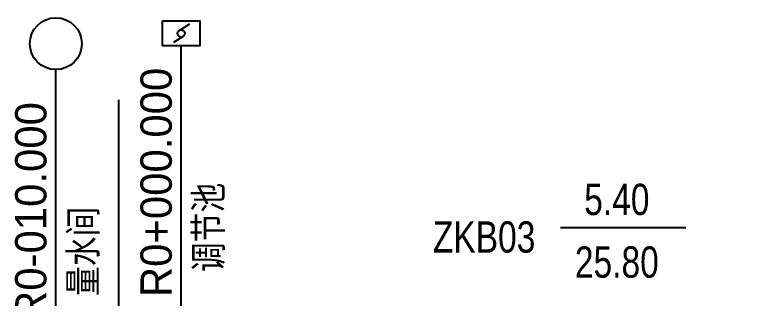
# Model space of a CAD drawing. Extents: x 525858 to 564773, y 2370984 to 2400075.
# Drawn here: x 550898.1 to 551014.7, y 2390936 to 2390981.3 of the extents above; entities that cross this region are included whole.
import ezdxf
from ezdxf.enums import TextEntityAlignment as Align

# ---------------------------------------------------------------- set-up
doc = ezdxf.new("R2010")
doc.units = 0
for name, color, linetype in [('地形剖面', 4, 'CONTINUOUS'), ('水工平面管线标注', 3, 'CONTINUOUS'), ('附属设施', 2, 'CONTINUOUS')]:
    doc.layers.add(name, color=color, linetype=linetype)
doc.styles.add('SIMP1', font='simp1.shx', dxfattribs={"width": 0.8, "bigfont": 'hz.shx'})

msp = doc.modelspace()

# ---------------------------------------------------------------- linework, layer by layer
at = {"layer": '地形剖面', "color": 55}
msp.add_line((550985.167874, 2390947.262316), (551005.167874, 2390947.262316), dxfattribs=at)
at = {"layer": '水工平面管线标注', "linetype": 'Continuous', "lineweight": -3}
msp.add_lwpolyline([(550914.671874, 2390967.662316), (550914.671874, 2390867.662316), (551014.671874, 2390867.662316)], dxfattribs=at)
at = {"layer": '附属设施', "linetype": 'Continuous', "lineweight": -3}
for p, q in [((550924.667793, 2390884.302316), (550924.667793, 2390976.282816)), ((550904.671393, 2390884.297998), (550904.671393, 2390972.475847))]:
    msp.add_line(p, q, dxfattribs=at)
at = {"layer": '附属设施', "linetype": 'Continuous', "lineweight": -3, "flags": 128}
msp.add_lwpolyline([(550904.671393, 2390972.475847, 0, 0, 0), (550904.671393, 2390978.190192, 1, 0, 0), (550904.671393, 2390980.763829, 0, 0, 0)], format="xyseb", dxfattribs=at)
at = {"layer": '附属设施', "linetype": 'Continuous', "lineweight": -3}
msp.add_lwpolyline([(550921.68409, 2390980.247672), (550927.651495, 2390980.247672), (550927.651495, 2390976.282816), (550921.68409, 2390976.282816)], close=True, dxfattribs=at)
for points in [[(550924.273816, 2390978.69899), (550926.02209, 2390979.814333)], [(550925.030092, 2390977.804708), (550923.452726, 2390976.794421)]]:
    msp.add_lwpolyline(points, dxfattribs=at)
for centre, radius in [((550904.671393, 2390976.619838), 4.143991), ((550924.667793, 2390978.265244), 0.585964)]:
    msp.add_circle(centre, radius, dxfattribs=at)

# ---------------------------------------------------------------- texts
at = {"layer": '地形剖面', "color": 55, "style": 'SIMP1', "width": 0.8}
for s, p in [('5.40', (550994.167874, 2390949.262316)), ('25.80', (550994.167874, 2390939.262316))]:
    msp.add_text(s, height=5, dxfattribs=at).set_placement(p, align=Align.CENTER)
msp.add_text('ZKB03', height=5, dxfattribs=at).set_placement((550981.167874, 2390943.262316), align=Align.RIGHT)
at = {"layer": '附属设施', "linetype": 'Continuous', "lineweight": -3, "style": 'SIMP1'}
for tag, p in [('R0+000.000', (550924.667793, 2390936.158775)), ('R0-010.000', (550904.671393, 2390932.351807))]:
    msp.add_attdef(tag, text='0', height=5, rotation=89.99999847, dxfattribs=at).set_placement(p, align=Align.BOTTOM_LEFT)
for tag, p in [('调节池', (550926.667793, 2390940.158775)), ('量水间', (550906.671393, 2390936.351807))]:
    msp.add_attdef(tag, text='0', height=5, rotation=89.99999847, dxfattribs=at).set_placement(p, align=Align.TOP_LEFT)

doc.saveas('drawing.dxf')
